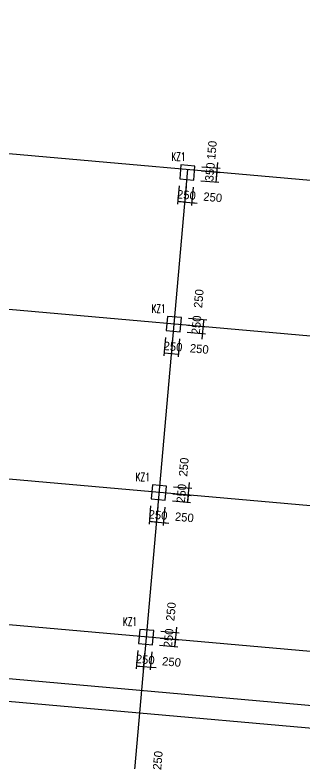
# Model space of a CAD drawing. Extents: x 387171 to 699106, y 11966 to 245688.
# Drawn here: x 638718 to 648976, y 81130 to 107673 of the extents above; entities that cross this region are included whole.
import ezdxf

# ---------------------------------------------------------------- set-up
doc = ezdxf.new("R2010")
doc.units = 0
doc.header["$LTSCALE"] = 100
doc.header["$MEASUREMENT"] = 0
for name, color, linetype in [('COLU', 7, 'Continuous'), ('DIM', 3, 'Continuous'), ('DOTE', 253, 'Continuous'), ('NUM', 7, 'Continuous')]:
    doc.layers.add(name, color=color, linetype=linetype)
doc.styles.add('hztxt', font='hztxt')
doc.styles.get("Standard").update_dxf_attribs({"font": 'standard'})
doc.dimstyles.get("Standard").update_dxf_attribs({"dimtxt": 300, "dimasz": 100, "dimexe": 100, "dimexo": 250, "dimgap": 100, "dimtad": 0, "dimtoh": 1, "dimdec": 0, "dimdsep": 46, "dimcen": 0.09, "dimclrt": 7, "dimadec": 0, "dimazin": 0, "dimtfac": 1, "dimtdec": 4, "dimtofl": 0, "dimtmove": 0, "dimatfit": 3, "dimfxl": 1, "dimtolj": 1, "dimtzin": 0, "dimarcsym": 0})

# ---------------------------------------------------------------- blocks, each defined once
blk = doc.blocks.new('*D1431')
at = {"layer": 'DIM', "color": 0, "linetype": 'ByBlock', "lineweight": -2}
for p, q in [((644541, 101609), (644483, 100962)), ((644790, 101587), (644732, 100940)), ((644492, 101061), (644741, 101039))]:
    blk.add_line(p, q, dxfattribs=at)
for points in [[(644492, 101061), (644593, 101069), (644590, 101036)], [(644741, 101039), (644640, 101032), (644643, 101065)]]:
    blk.add_solid(points, dxfattribs=at)
at = {"layer": 'DIM', "color": 7, "linetype": 'Continuous', "lineweight": -2, "insert": (644803, 101285), "char_height": 300, "width": 566.67, "attachment_point": 5, "rotation": 354.9316, "style": 'hztxt'}
blk.add_mtext('250', dxfattribs=at)
blk = doc.blocks.new('*D949')
at = {"layer": 'DIM', "color": 0, "linetype": 'ByBlock', "lineweight": -2}
for p, q in [((644790, 101587), (644732, 100940)), ((645039, 101565), (644981, 100918)), ((644542, 101057), (645189, 101000))]:
    blk.add_line(p, q, dxfattribs=at)
for points in [[(644741, 101039), (644640, 101032), (644643, 101065)], [(644990, 101017), (645091, 101025), (645088, 100992)]]:
    blk.add_solid(points, dxfattribs=at)
at = {"layer": 'DIM', "color": 7, "linetype": 'Continuous', "lineweight": -2, "insert": (645736, 101202), "char_height": 300, "width": 566.67, "attachment_point": 5, "rotation": 354.9316, "style": 'hztxt'}
blk.add_mtext('250', dxfattribs=at)
blk = doc.blocks.new('*D548')
at = {"layer": 'DIM', "color": 0, "linetype": 'ByBlock', "lineweight": -2}
for p, q in [((645341, 102141), (645988, 102083)), ((645858, 101743), (645889, 102092)), ((645310, 101792), (645957, 101735))]:
    blk.add_line(p, q, dxfattribs=at)
for points in [[(645889, 102092), (645896, 101991), (645863, 101994)], [(645858, 101743), (645850, 101844), (645883, 101842)]]:
    blk.add_solid(points, dxfattribs=at)
at = {"layer": 'DIM', "color": 7, "linetype": 'Continuous', "lineweight": -2, "insert": (645639, 102104), "char_height": 300, "width": 566.67, "attachment_point": 5, "rotation": 84.9316, "style": 'hztxt'}
blk.add_mtext('350', dxfattribs=at)
blk = doc.blocks.new('*D463')
at = {"layer": 'DIM', "color": 0, "linetype": 'ByBlock', "lineweight": -2}
for p, q in [((645354, 102290), (646001, 102233)), ((645871, 101893), (645919, 102441)), ((645341, 102141), (645988, 102083))]:
    blk.add_line(p, q, dxfattribs=at)
for points in [[(645902, 102241), (645894, 102343), (645927, 102340)], [(645889, 102092), (645896, 101991), (645863, 101994)]]:
    blk.add_solid(points, dxfattribs=at)
at = {"layer": 'DIM', "color": 7, "linetype": 'Continuous', "lineweight": -2, "insert": (645707, 102876), "char_height": 300, "width": 476.67, "attachment_point": 5, "rotation": 84.9316, "style": 'hztxt'}
blk.add_mtext('150', dxfattribs=at)
blk = doc.blocks.new('*D2456')
at = {"layer": 'DIM', "color": 0, "linetype": 'ByBlock', "lineweight": -2}
for p, q in [((643078, 85124), (643021, 84476)), ((643328, 85102), (643270, 84454)), ((643030, 84576), (643279, 84554))]:
    blk.add_line(p, q, dxfattribs=at)
for points in [[(643030, 84576), (643131, 84584), (643128, 84551)], [(643279, 84554), (643178, 84546), (643181, 84579)]]:
    blk.add_solid(points, dxfattribs=at)
at = {"layer": 'DIM', "color": 7, "linetype": 'Continuous', "lineweight": -2, "insert": (643341, 84799), "char_height": 300, "width": 566.67, "attachment_point": 5, "rotation": 354.9316, "style": 'hztxt'}
blk.add_mtext('250', dxfattribs=at)
blk = doc.blocks.new('*D2375')
at = {"layer": 'DIM', "color": 0, "linetype": 'ByBlock', "lineweight": -2}
for p, q in [((643328, 85102), (643270, 84454)), ((643577, 85080), (643519, 84432)), ((643080, 84572), (643727, 84514))]:
    blk.add_line(p, q, dxfattribs=at)
for points in [[(643279, 84554), (643178, 84546), (643181, 84579)], [(643528, 84532), (643629, 84540), (643626, 84506)]]:
    blk.add_solid(points, dxfattribs=at)
at = {"layer": 'DIM', "color": 7, "linetype": 'Continuous', "lineweight": -2, "insert": (644274, 84717), "char_height": 300, "width": 566.67, "attachment_point": 5, "rotation": 354.9316, "style": 'hztxt'}
blk.add_mtext('250', dxfattribs=at)
blk = doc.blocks.new('*D1941')
at = {"layer": 'DIM', "color": 0, "linetype": 'ByBlock', "lineweight": -2}
for p, q in [((643870, 85556), (644517, 85498)), ((644395, 85258), (644418, 85507)), ((643848, 85307), (644495, 85249))]:
    blk.add_line(p, q, dxfattribs=at)
for points in [[(644418, 85507), (644425, 85406), (644392, 85409)], [(644395, 85258), (644388, 85359), (644421, 85356)]]:
    blk.add_solid(points, dxfattribs=at)
at = {"layer": 'DIM', "color": 7, "linetype": 'Continuous', "lineweight": -2, "insert": (644172, 85569), "char_height": 300, "width": 566.67, "attachment_point": 5, "rotation": 84.9316, "style": 'hztxt'}
blk.add_mtext('250', dxfattribs=at)
blk = doc.blocks.new('*D1492')
at = {"layer": 'DIM', "color": 0, "linetype": 'ByBlock', "lineweight": -2}
for p, q in [((643892, 85805), (644539, 85747)), ((644400, 85308), (644457, 85955)), ((643870, 85556), (644517, 85498))]:
    blk.add_line(p, q, dxfattribs=at)
for points in [[(644440, 85756), (644432, 85857), (644465, 85854)], [(644418, 85507), (644425, 85406), (644392, 85409)]]:
    blk.add_solid(points, dxfattribs=at)
at = {"layer": 'DIM', "color": 7, "linetype": 'Continuous', "lineweight": -2, "insert": (644255, 86502), "char_height": 300, "width": 566.67, "attachment_point": 5, "rotation": 84.9316, "style": 'hztxt'}
blk.add_mtext('250', dxfattribs=at)
blk = doc.blocks.new('*D819')
at = {"layer": 'DIM', "color": 0, "linetype": 'ByBlock', "lineweight": -2}
for p, q in [((644064, 96230), (644006, 95583)), ((644313, 96208), (644255, 95561)), ((644015, 95682), (644264, 95660))]:
    blk.add_line(p, q, dxfattribs=at)
for points in [[(644015, 95682), (644116, 95690), (644113, 95657)], [(644264, 95660), (644163, 95653), (644166, 95686)]]:
    blk.add_solid(points, dxfattribs=at)
at = {"layer": 'DIM', "color": 7, "linetype": 'Continuous', "lineweight": -2, "insert": (644326, 95906), "char_height": 300, "width": 566.67, "attachment_point": 5, "rotation": 354.9316, "style": 'hztxt'}
blk.add_mtext('250', dxfattribs=at)
blk = doc.blocks.new('*D374')
at = {"layer": 'DIM', "color": 0, "linetype": 'ByBlock', "lineweight": -2}
for p, q in [((644313, 96208), (644255, 95561)), ((644562, 96186), (644504, 95539)), ((644264, 95660), (644513, 95638))]:
    blk.add_line(p, q, dxfattribs=at)
for points in [[(644264, 95660), (644365, 95668), (644362, 95635)], [(644513, 95638), (644412, 95631), (644415, 95664)]]:
    blk.add_solid(points, dxfattribs=at)
at = {"layer": 'DIM', "color": 7, "linetype": 'Continuous', "lineweight": -2, "insert": (645259, 95823), "char_height": 300, "width": 566.67, "attachment_point": 5, "rotation": 354.9316, "style": 'hztxt'}
blk.add_mtext('250', dxfattribs=at)
blk = doc.blocks.new('*D2966')
at = {"layer": 'DIM', "color": 0, "linetype": 'ByBlock', "lineweight": -2}
for p, q in [((644855, 96662), (645502, 96605)), ((645363, 96165), (645420, 96813)), ((644833, 96413), (645480, 96356))]:
    blk.add_line(p, q, dxfattribs=at)
for points in [[(645403, 96614), (645395, 96715), (645428, 96712)], [(645381, 96365), (645388, 96263), (645355, 96266)]]:
    blk.add_solid(points, dxfattribs=at)
at = {"layer": 'DIM', "color": 7, "linetype": 'Continuous', "lineweight": -2, "insert": (645157, 96676), "char_height": 300, "width": 566.67, "attachment_point": 5, "rotation": 84.9316, "style": 'hztxt'}
blk.add_mtext('250', dxfattribs=at)
blk = doc.blocks.new('*D2878')
at = {"layer": 'DIM', "color": 0, "linetype": 'ByBlock', "lineweight": -2}
for p, q in [((644877, 96911), (645524, 96854)), ((644855, 96662), (645502, 96605)), ((645403, 96614), (645425, 96863))]:
    blk.add_line(p, q, dxfattribs=at)
for points in [[(645403, 96614), (645395, 96715), (645428, 96712)], [(645425, 96863), (645432, 96761), (645399, 96764)]]:
    blk.add_solid(points, dxfattribs=at)
at = {"layer": 'DIM', "color": 7, "linetype": 'Continuous', "lineweight": -2, "insert": (645240, 97608), "char_height": 300, "width": 566.67, "attachment_point": 5, "rotation": 84.9316, "style": 'hztxt'}
blk.add_mtext('250', dxfattribs=at)
blk = doc.blocks.new('*D403')
at = {"layer": 'DIM', "color": 0, "linetype": 'ByBlock', "lineweight": -2}
for p, q in [((643533, 90254), (643476, 89606)), ((643782, 90232), (643725, 89584)), ((643485, 89706), (643734, 89684))]:
    blk.add_line(p, q, dxfattribs=at)
for points in [[(643485, 89706), (643586, 89714), (643583, 89681)], [(643734, 89684), (643633, 89676), (643636, 89709)]]:
    blk.add_solid(points, dxfattribs=at)
at = {"layer": 'DIM', "color": 7, "linetype": 'Continuous', "lineweight": -2, "insert": (643796, 89929), "char_height": 300, "width": 566.67, "attachment_point": 5, "rotation": 354.9316, "style": 'hztxt'}
blk.add_mtext('250', dxfattribs=at)
blk = doc.blocks.new('*D2945')
at = {"layer": 'DIM', "color": 0, "linetype": 'ByBlock', "lineweight": -2}
for p, q in [((643782, 90232), (643725, 89584)), ((644032, 90210), (643974, 89562)), ((643535, 89702), (644182, 89644))]:
    blk.add_line(p, q, dxfattribs=at)
for points in [[(643734, 89684), (643633, 89676), (643636, 89709)], [(643983, 89662), (644084, 89670), (644081, 89636)]]:
    blk.add_solid(points, dxfattribs=at)
at = {"layer": 'DIM', "color": 7, "linetype": 'Continuous', "lineweight": -2, "insert": (644729, 89847), "char_height": 300, "width": 566.67, "attachment_point": 5, "rotation": 354.9316, "style": 'hztxt'}
blk.add_mtext('250', dxfattribs=at)
blk = doc.blocks.new('*D2913')
at = {"layer": 'DIM', "color": 0, "linetype": 'ByBlock', "lineweight": -2}
for p, q in [((644325, 90686), (644972, 90628)), ((644850, 90388), (644873, 90637)), ((644303, 90437), (644950, 90379))]:
    blk.add_line(p, q, dxfattribs=at)
for points in [[(644873, 90637), (644880, 90536), (644847, 90539)], [(644850, 90388), (644843, 90489), (644876, 90486)]]:
    blk.add_solid(points, dxfattribs=at)
at = {"layer": 'DIM', "color": 7, "linetype": 'Continuous', "lineweight": -2, "insert": (644627, 90699), "char_height": 300, "width": 566.67, "attachment_point": 5, "rotation": 84.9316, "style": 'hztxt'}
blk.add_mtext('250', dxfattribs=at)
blk = doc.blocks.new('*D2476')
at = {"layer": 'DIM', "color": 0, "linetype": 'ByBlock', "lineweight": -2}
for p, q in [((644855, 90438), (644912, 91085)), ((644347, 90935), (644994, 90877)), ((644325, 90686), (644972, 90628))]:
    blk.add_line(p, q, dxfattribs=at)
for points in [[(644895, 90886), (644887, 90987), (644920, 90984)], [(644873, 90637), (644880, 90536), (644847, 90539)]]:
    blk.add_solid(points, dxfattribs=at)
at = {"layer": 'DIM', "color": 7, "linetype": 'Continuous', "lineweight": -2, "insert": (644710, 91632), "char_height": 300, "width": 566.67, "attachment_point": 5, "rotation": 84.9316, "style": 'hztxt'}
blk.add_mtext('250', dxfattribs=at)
blk = doc.blocks.new('*D2940')
at = {"layer": 'DIM', "color": 0, "linetype": 'ByBlock', "lineweight": -2}
for p, q in [((643424, 80525), (644071, 80468)), ((643949, 80228), (643971, 80477)), ((643402, 80276), (644049, 80219))]:
    blk.add_line(p, q, dxfattribs=at)
for points in [[(643971, 80477), (643979, 80376), (643946, 80379)], [(643949, 80228), (643942, 80329), (643975, 80326)]]:
    blk.add_solid(points, dxfattribs=at)
at = {"layer": 'DIM', "color": 7, "linetype": 'Continuous', "lineweight": -2, "insert": (643787, 81223), "char_height": 300, "width": 566.67, "attachment_point": 5, "rotation": 84.9316, "style": 'hztxt'}
blk.add_mtext('250', dxfattribs=at)
blk = doc.blocks.new('后浇带现场')
at = {"color": 6, "lineweight": 30}
for points in [[(821257, 720830), (821257, 688843), (805860, 662656), (825600, 651049), (814026, 631365), (812236, 611185), (845904, 608199)], [(822057, 720830), (822057, 688625), (806955, 662940), (826695, 651333), (814807, 631115), (813104, 611911), (845975, 608996)]]:
    blk.add_lwpolyline(points, dxfattribs=at)

msp = doc.modelspace()

# ---------------------------------------------------------------- linework, layer by layer
at = {"layer": 'COLU'}
for points in [[(644562.7, 101858.2), (645060.7, 101814.1), (645104.9, 102312.1), (644606.8, 102356.3)], [(644085.6, 96479.4), (644583.7, 96435.2), (644627.8, 96933.2), (644129.8, 96977.4)], [(643555.5, 90502.8), (644053.6, 90458.6), (644097.8, 90956.7), (643599.7, 91000.9)], [(643100.6, 85372.9), (643598.6, 85328.8), (643642.8, 85826.8), (643144.7, 85871)]]:
    msp.add_lwpolyline(points, close=True, dxfattribs=at)
at = {"layer": 'DOTE'}
for p, q in [((666955.8, 100223.5), (587358.1, 107283.1)), ((644842.6, 102184.8), (639406.7, 40893.9)), ((666469.9, 94745), (595896.9, 101004.2)), ((665939.9, 88768.5), (595366.9, 95027.7)), ((665484.9, 83638.6), (587740.1, 90533.9))]:
    msp.add_line(p, q, dxfattribs=at)

# ---------------------------------------------------------------- block references
at = {"color": 3, "lineweight": 30}
msp.add_blockref('后浇带现场', (-182998.7, -527042.1), dxfattribs=at)

# ---------------------------------------------------------------- texts
at = {"layer": 'NUM', "color": 200, "width": 0.7}
for p in [(644269.9, 102494.7), (643563.8, 97104.2), (643003.2, 91127.6), (642548.2, 85997.7)]:
    msp.add_text('KZ1', height=300, dxfattribs=at).set_placement(p)

# ---------------------------------------------------------------- dimensions: what is measured, and where the dimension line sits
at = {"layer": 'DIM', "color": 200}
for p1, p2, picture, middle in [((645091.6, 102162.7), (645104.9, 102312.1), '*D463', (645670.6, 102464.7)), ((645060.7, 101814.1), (645091.6, 102162.7), '*D548', (645589.3, 101548.3)), ((644562.7, 101858.2), (644811.7, 101836.2), '*D1431', (644296.9, 101329.7)), ((644811.7, 101836.2), (645060.7, 101814.1), '*D949', (645229.3, 101247)), ((644605.7, 96684.2), (644627.8, 96933.2), '*D2878', (645194.9, 97101.9)), ((644583.7, 96435.2), (644605.7, 96684.2), '*D2966', (645112.2, 96169.4)), ((644085.6, 96479.4), (644334.6, 96457.3), '*D819', (643819.8, 95950.8)), ((644334.6, 96457.3), (644583.7, 96435.2), '*D374', (644752.3, 95868.1)), ((644075.7, 90707.7), (644097.8, 90956.7), '*D2476', (644664.9, 91125.3)), ((644053.6, 90458.6), (644075.7, 90707.7), '*D2913', (644582.2, 90192.8)), ((643555.5, 90502.8), (643804.6, 90480.7), '*D403', (643289.7, 89974.2)), ((643804.6, 90480.7), (644053.6, 90458.6), '*D2945', (644222.2, 89891.5)), ((643620.7, 85577.8), (643642.8, 85826.8), '*D1492', (644209.9, 85995.5)), ((643598.6, 85328.8), (643620.7, 85577.8), '*D1941', (644127.2, 85063)), ((643100.6, 85372.9), (643349.6, 85350.9), '*D2456', (642834.8, 84844.4)), ((643349.6, 85350.9), (643598.6, 85328.8), '*D2375', (643767.3, 84761.7)), ((643152.5, 80298.5), (643174.6, 80547.5), '*D2940', (643741.7, 80716.2))]:
    dim = msp.add_aligned_dim(p1=p1, p2=p2, distance=-800, dimstyle='Standard', dxfattribs=at)
    dim.commit()
    dim.dimension.update_dxf_attribs({"geometry": picture, "text_midpoint": middle})

doc.saveas('drawing.dxf')
